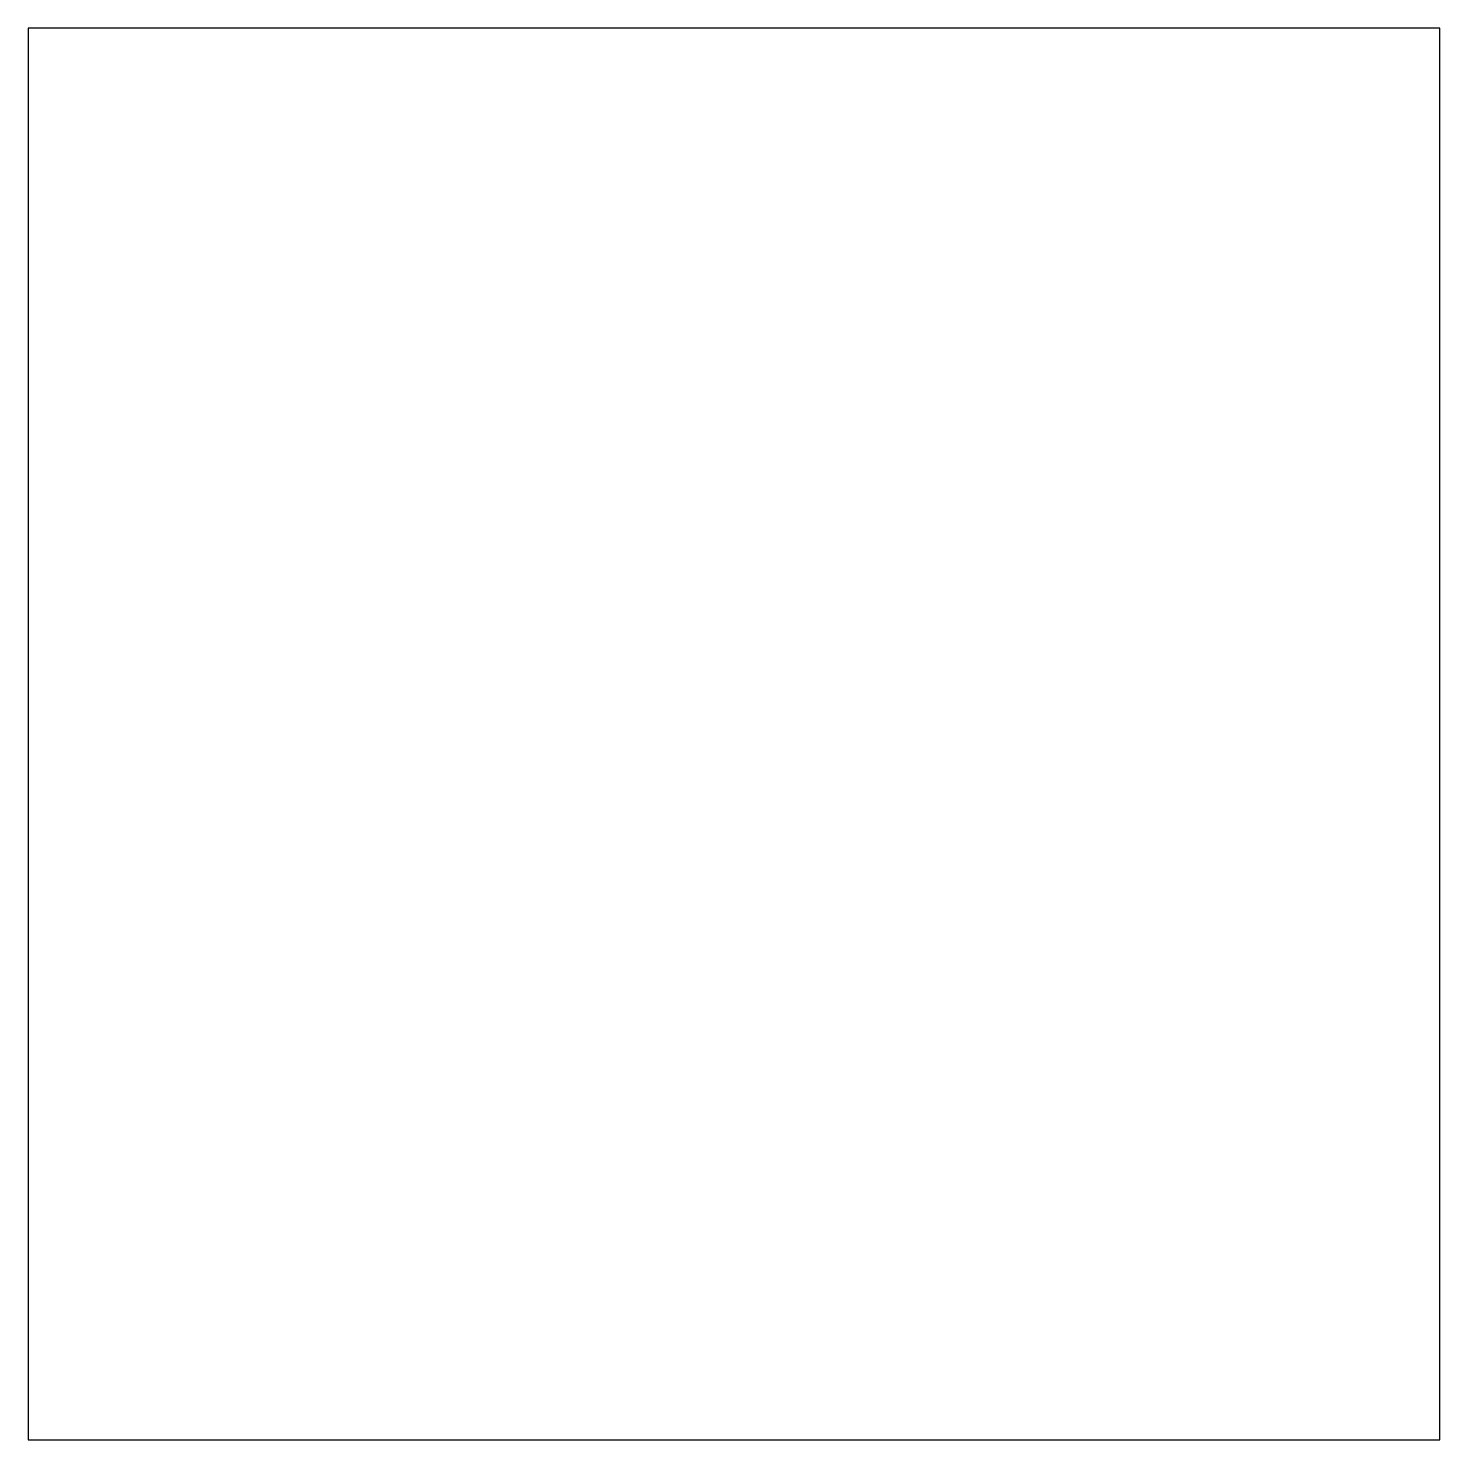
# Model space of a CAD drawing. Header units: inches. Extents: x -5 to 5, y -5 to 5.
import ezdxf

# ---------------------------------------------------------------- set-up
doc = ezdxf.new("R2010")
doc.units = ezdxf.units.IN
doc.header["$MEASUREMENT"] = 0

# ---------------------------------------------------------------- blocks, each defined once
blk = doc.blocks.new('test1')
for p, q in [((5, 5), (-5, 5)), ((-5, 5), (-5, -5)), ((5, -5), (5, 5)), ((-5, -5), (5, -5))]:
    blk.add_line(p, q)

msp = doc.modelspace()

# ---------------------------------------------------------------- block references
msp.add_blockref('test1', (0, 0))

doc.saveas('drawing.dxf')
